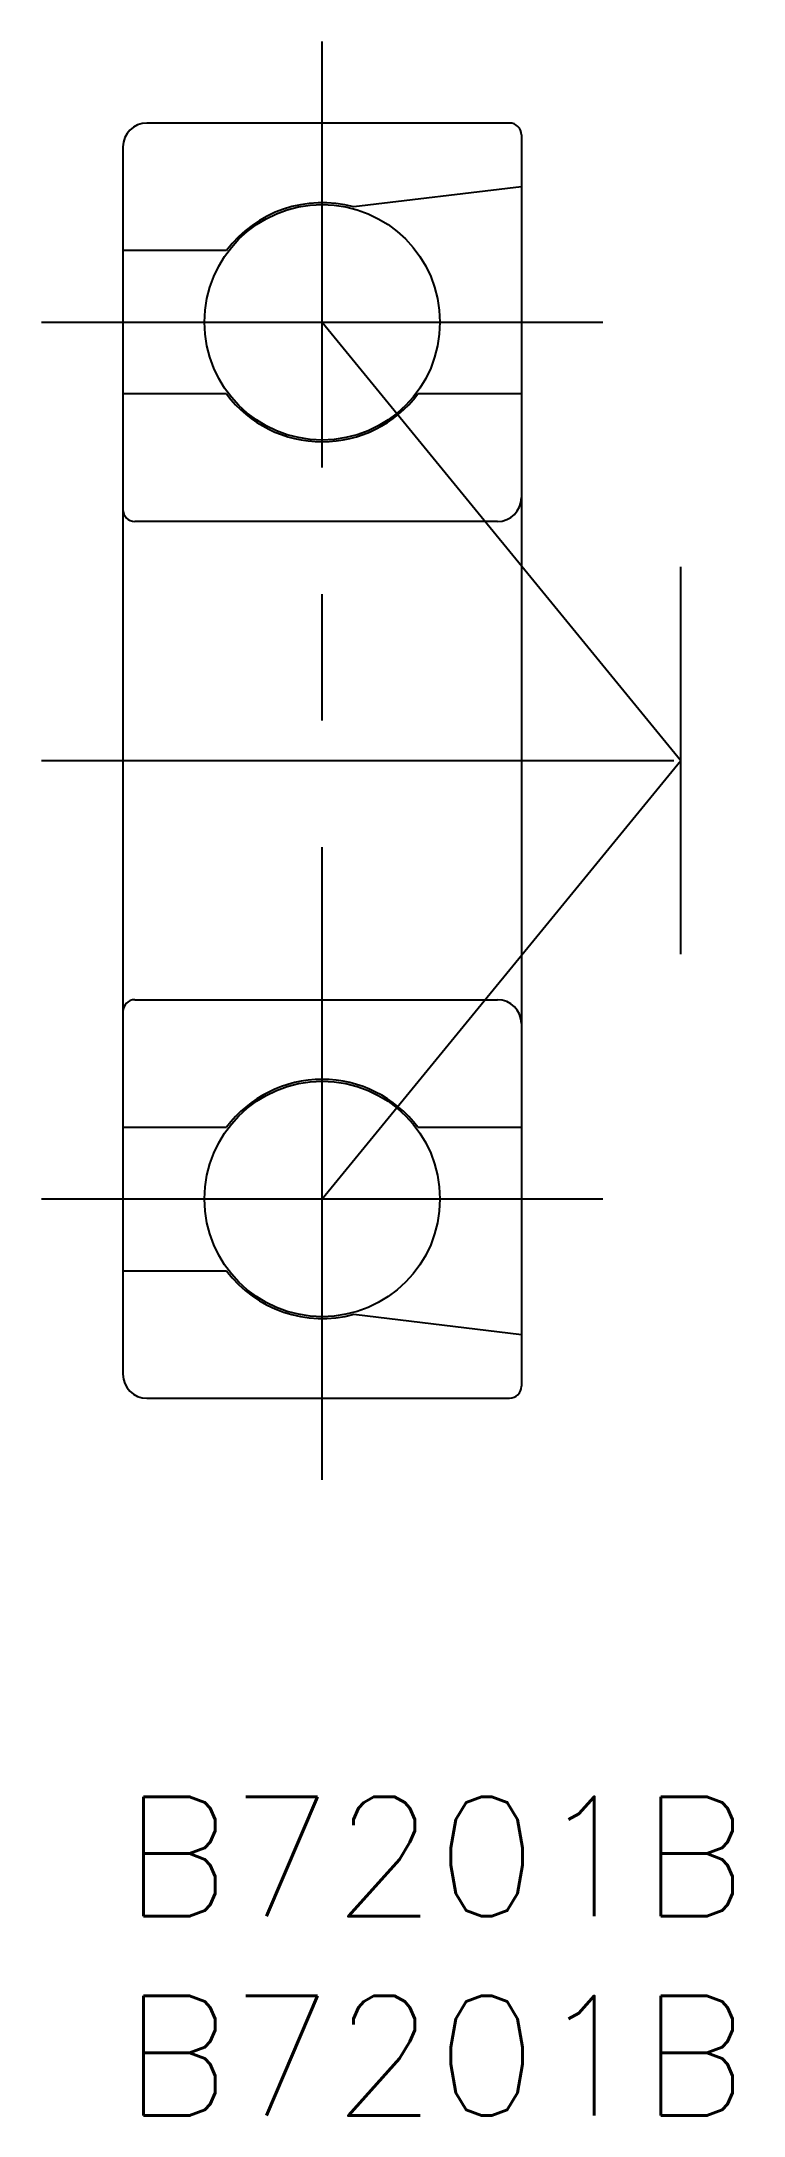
# Model space of a CAD drawing. Extents: x -2 to 15.6, y -8 to 44.
import ezdxf

# ---------------------------------------------------------------- set-up
doc = ezdxf.new("R2010")
doc.units = 0
doc.header["$LTSCALE"] = 0.5
doc.linetypes.add('CENTER', pattern=[50.8, 31.75, -6.35, 6.35, -6.35])
for name, color, linetype in [('MSM_CENTER', 1, 'CENTER'), ('MSM_CONTINUOUS', 7, 'CONTINUOUS'), ('MSM_PART_NUMBER', 7, 'CONTINUOUS')]:
    doc.layers.add(name, color=color, linetype=linetype)
doc.styles.get("Standard").update_dxf_attribs({"font": 'txt.shx', "height": 3, "bigfont": 'bigfont.shx'})

msp = doc.modelspace()

# ---------------------------------------------------------------- linework, layer by layer
at = {"layer": 'MSM_CENTER'}
for p, q in [((5, 7.954), (5, 44.046)), ((-2.046, 37), (12.046, 37)), ((5, 37), (14, 26)), ((14, 21.139), (14, 30.861)), ((-2.046, 26), (15.575, 26)), ((5, 15), (14, 26)), ((-2.046, 15), (12.046, 15))]:
    msp.add_line(p, q, dxfattribs=at)
at = {"layer": 'MSM_CONTINUOUS'}
for p, q in [((9.7, 42), (0.6, 42)), ((10, 41.7), (10, 10.3)), ((0, 41.4), (0, 10.6)), ((10, 40.401), (5.791, 39.894)), ((2.6, 38.8), (0, 38.8)), ((2.6, 35.2), (0, 35.2)), ((10, 35.2), (7.4, 35.2)), ((9.4, 32), (0.3, 32)), ((0.3, 20), (9.4, 20)), ((0, 16.8), (2.6, 16.8)), ((7.4, 16.8), (10, 16.8)), ((0, 13.2), (2.6, 13.2)), ((5.791, 12.106), (10, 11.599)), ((0.6, 10), (9.7, 10))]:
    msp.add_line(p, q, dxfattribs=at)
for centre in [(5, 37), (5, 15)]:
    msp.add_circle(centre, 2.955, dxfattribs=at)
for centre, radius, start, end in [((0.6, 41.4), 0.6, 90, 180), ((9.7, 41.7), 0.3, 360, 90), ((5, 37), 3, 74.7056, 143.1301), ((5, 37), 3, 216.8699, 323.1301), ((0.3, 32.3), 0.3, 180, 270), ((9.4, 32.6), 0.6, 270, 0), ((0.3, 19.7), 0.3, 90, 180), ((9.4, 19.4), 0.6, 0, 90), ((5, 15), 3, 36.8699, 143.1301), ((5, 15), 3, 216.8699, 285.2944), ((0.6, 10.6), 0.6, 180, 270), ((9.7, 10.3), 0.3, 270, 0)]:
    msp.add_arc(centre, radius, start, end, dxfattribs=at)

# ---------------------------------------------------------------- texts
at = {"layer": 'MSM_PART_NUMBER'}
for p in [(0, -3), (0, -8)]:
    msp.add_text('B7201B', height=3, dxfattribs=at).set_placement(p)

doc.saveas('drawing.dxf')
